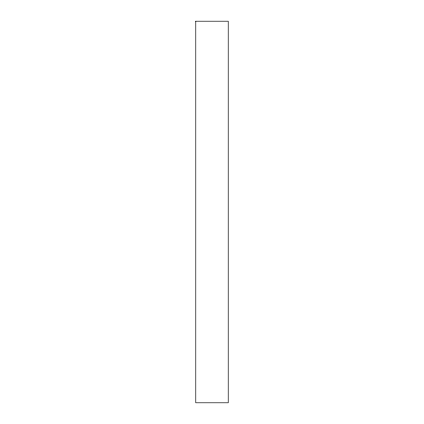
<?xml version="1.0" encoding="UTF-8"?>
<svg xmlns="http://www.w3.org/2000/svg" width="424" height="424" viewBox="0 0 424 424"><rect width="100%" height="100%" fill="white"/><g stroke="black" fill="none" stroke-linecap="round" stroke-linejoin="round"><path stroke-width="0.64" d="M195.782 21.2L195.782 402.8L228.218 402.8L228.218 21.2L195.782 21.2"/></g></svg>
